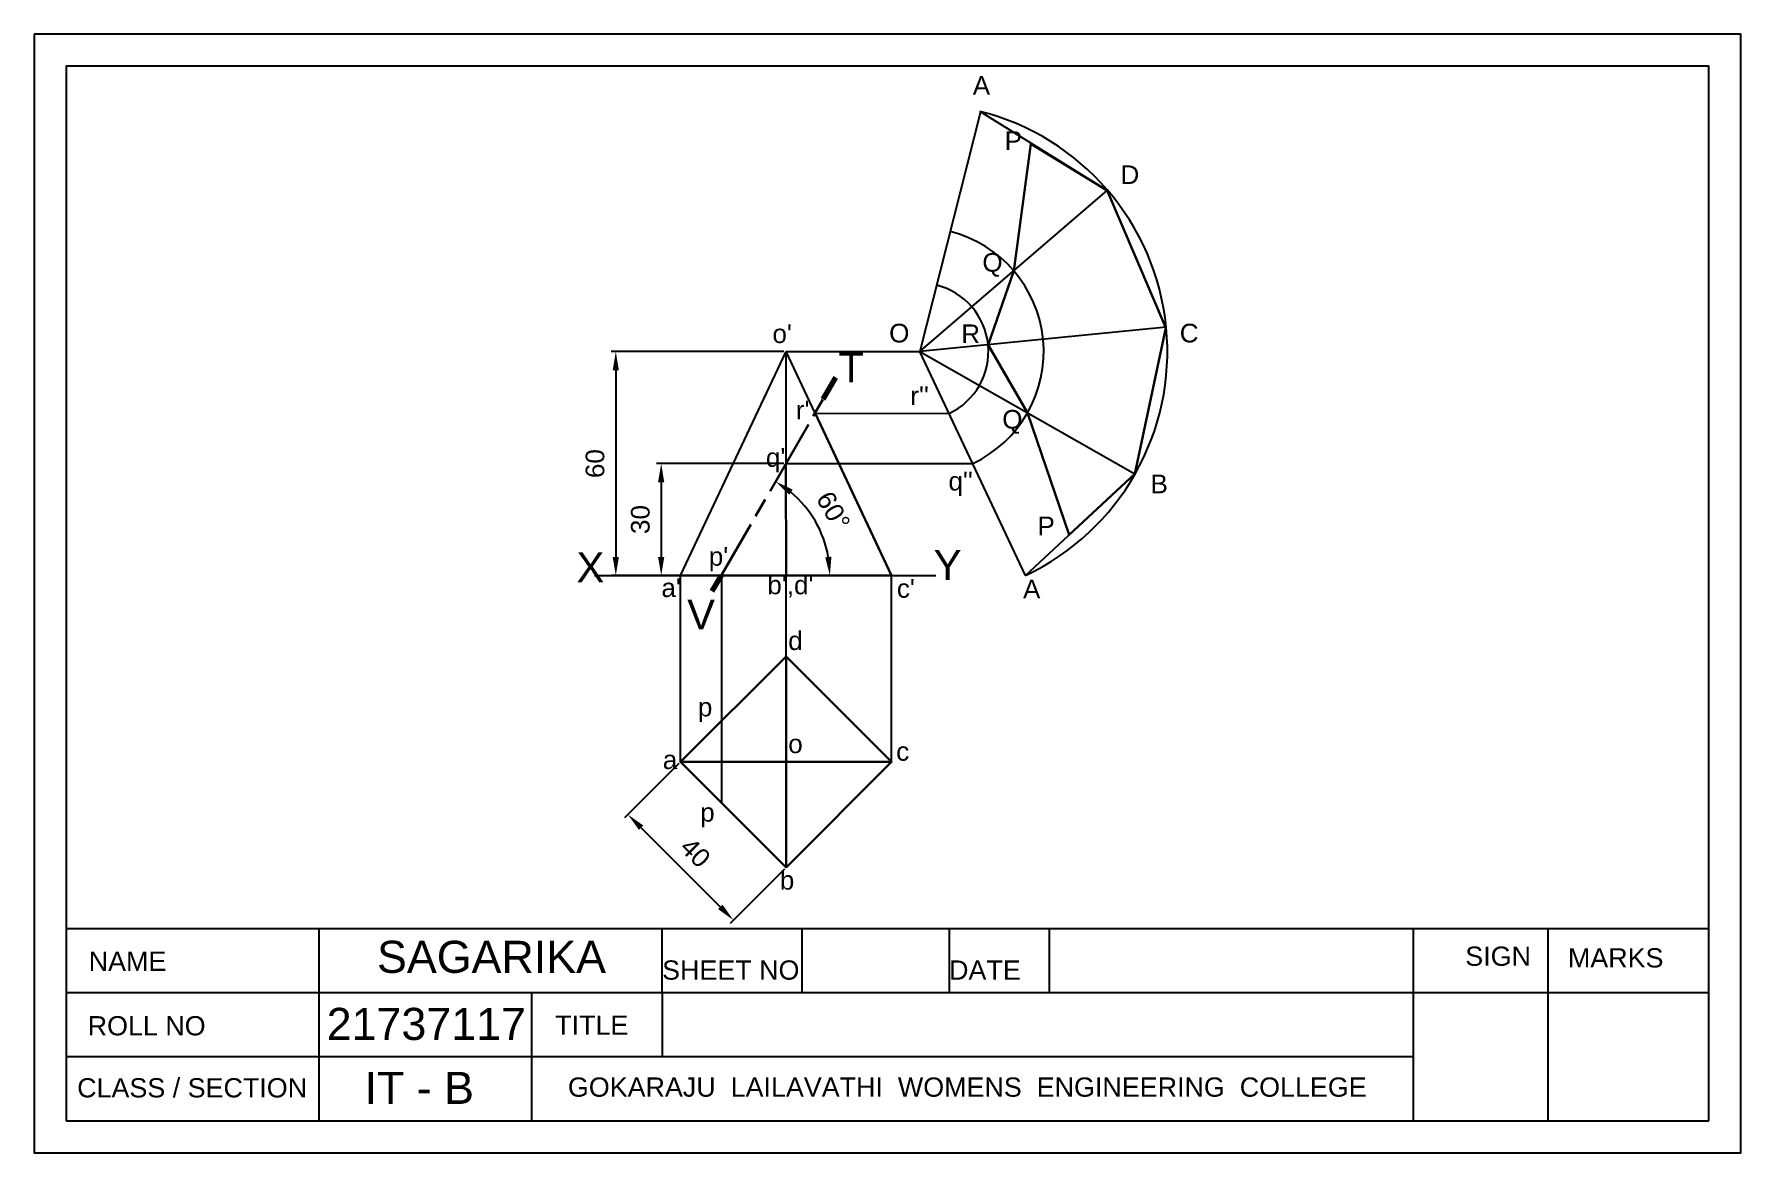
# Model space of a CAD drawing. Header units: millimetres. Extents: x 0 to 266, y 0 to 174.
import ezdxf

# ---------------------------------------------------------------- set-up
doc = ezdxf.new("R2010")
doc.units = ezdxf.units.MM
doc.header["$PDMODE"] = 35
doc.linetypes.add('ACAD_ISO08W100', pattern=[36, 24, -3, 6, -3])
doc.styles.get("Standard").update_dxf_attribs({"font": 'arial.ttf'})
doc.dimstyles.new('ISO-25', dxfattribs={"dimtxt": 5, "dimasz": 5, "dimexe": 1.25, "dimexo": 0.625, "dimgap": 3, "dimtad": 1, "dimdec": 0, "dimtxsty": 'Standard', "dimcen": 2.5, "dimadec": 0, "dimazin": 0, "dimtfac": 1, "dimtdec": 0, "dimtmove": 0, "dimatfit": 3, "dimfxl": 1, "dimarcsym": 0})

# ---------------------------------------------------------------- blocks, each defined once
blk = doc.blocks.new('*D5')
at = {"color": 0, "lineweight": -2, "ltscale": 0.5, "transparency": 16777216}
for p, q in [((116.91, 124.91), (89.99, 124.91)), ((90.72, 122), (90.72, 92.91)), ((116.91, 90), (89.99, 90))]:
    blk.add_line(p, q, dxfattribs=at)
at = {"color": 0, "ltscale": 0.5, "transparency": 16777216}
for points in [[(90.23, 122), (91.2, 122), (90.72, 124.91)], [(90.23, 92.91), (91.2, 92.91), (90.72, 90)]]:
    blk.add_solid(points, dxfattribs=at)
at = {"layer": 'Defpoints', "color": 0, "ltscale": 0.5, "transparency": 16777216}
for p in [(117.27, 124.91), (90.72, 90), (117.27, 90)]:
    blk.add_point(p, dxfattribs=at)
at = {"color": 0, "lineweight": 25, "ltscale": 0.5, "transparency": 16777216, "insert": (87.49, 107.45), "char_height": 2.909, "attachment_point": 5, "rotation": 90}
blk.add_mtext('60', dxfattribs=at)
blk = doc.blocks.new('*D6')
at = {"color": 0, "lineweight": -2, "ltscale": 0.5, "transparency": 16777216}
for p, q in [((116.91, 107.45), (97.07, 107.45)), ((97.8, 104.54), (97.8, 92.91)), ((116.91, 90), (97.07, 90))]:
    blk.add_line(p, q, dxfattribs=at)
at = {"color": 0, "ltscale": 0.5, "transparency": 16777216}
for points in [[(97.31, 104.54), (98.28, 104.54), (97.8, 107.45)], [(97.31, 92.91), (98.28, 92.91), (97.8, 90)]]:
    blk.add_solid(points, dxfattribs=at)
at = {"layer": 'Defpoints', "color": 0, "ltscale": 0.5, "transparency": 16777216}
for p in [(117.27, 107.45), (97.8, 90), (117.27, 90)]:
    blk.add_point(p, dxfattribs=at)
at = {"color": 0, "lineweight": 25, "ltscale": 0.5, "transparency": 16777216, "insert": (94.56, 98.73), "char_height": 2.909, "attachment_point": 5, "rotation": 90}
blk.add_mtext('30', dxfattribs=at)
blk = doc.blocks.new('*D7')
at = {"color": 0, "lineweight": -2, "ltscale": 0.5, "transparency": 16777216}
for p, q in [((100.55, 60.68), (92.1, 52.23)), ((94.67, 50.68), (107.01, 38.34)), ((117.01, 44.22), (108.56, 35.77))]:
    blk.add_line(p, q, dxfattribs=at)
at = {"color": 0, "ltscale": 0.5, "transparency": 16777216}
for points in [[(95.01, 51.03), (94.33, 50.34), (92.61, 52.74)], [(107.36, 38.68), (106.67, 38), (109.07, 36.28)]]:
    blk.add_solid(points, dxfattribs=at)
at = {"layer": 'Defpoints', "color": 0, "ltscale": 0.5, "transparency": 16777216}
for p in [(100.81, 60.94), (117.27, 44.48), (109.07, 36.28)]:
    blk.add_point(p, dxfattribs=at)
at = {"color": 0, "lineweight": 25, "ltscale": 0.5, "transparency": 16777216, "insert": (103.13, 46.8), "char_height": 2.909, "attachment_point": 5, "rotation": 315}
blk.add_mtext('40', dxfattribs=at)
blk = doc.blocks.new('*D8')
at = {"color": 0, "lineweight": -2, "ltscale": 0.5, "transparency": 16777216}
blk.add_arc((107.18, 90), 16.93, 9.8579, 50.1421, dxfattribs=at)
at = {"color": 0, "ltscale": 0.5, "transparency": 16777216}
for points in [[(117.75, 102.6), (118.31, 103.39), (115.65, 104.66)], [(124.35, 92.94), (123.38, 92.85), (124.11, 90)]]:
    blk.add_solid(points, dxfattribs=at)
at = {"layer": 'Defpoints', "color": 0, "ltscale": 0.5, "transparency": 16777216}
for p in [(125.02, 120.89), (123.09, 95.79), (107.18, 90), (133.73, 90), (105.77, 87.55)]:
    blk.add_point(p, dxfattribs=at)
at = {"color": 0, "lineweight": 25, "ltscale": 0.5, "transparency": 16777216, "insert": (124.64, 100.08), "char_height": 2.909, "attachment_point": 5, "rotation": 300}
blk.add_mtext('60°', dxfattribs=at)
blk = doc.blocks.new('GOKARAJU3')
for p, q in [((5, 169.4), (5, 5)), ((261.19, 169.4), (5, 169.4)), ((261.19, 5), (261.19, 169.4)), ((5, 35), (261.19, 35)), ((44.39, 35), (44.39, 5)), ((97.94, 25), (97.94, 35)), ((119.76, 35), (119.76, 25)), ((142.7, 35), (142.7, 25)), ((158.32, 35), (158.32, 25)), ((215.08, 35), (215.08, 5)), ((236.07, 35), (236.07, 5)), ((5, 25), (261.19, 25)), ((77.59, 25), (77.59, 5)), ((97.94, 25), (97.94, 15)), ((5, 15), (215.08, 15)), ((5, 5), (261.19, 5))]:
    blk.add_line(p, q)
blk.add_lwpolyline([(0, 174.4), (0, 0), (266.19, 0), (266.19, 174.4)], close=True)
at = {"char_height": 3}
for s, width, insert, attachment_point in [('SIGN', 10.7612, (223.21, 32.16), 1), ('MARKS', 16.273, (239.22, 31.9), 1), ('NAME', 15.9424, (8.51, 31.36), 1), ('SHEET NO', 21.0026, (97.94, 30), 1), ('DATE', 14.9315, (142.7, 30), 1), ('ROLL NO', 20.6744, (8.35, 21.31), 1), ('TITLE', 14.1732, (81.27, 21.41), 1), ('CLASS / SECTION', 35.77, (6.71, 11.64), 1), ('GOKARAJU  LAILAVATHI  WOMENS  ENGINEERING  COLLEGE', 147.5066, (145.54, 10.23), 5)]:
    blk.add_mtext_dynamic_manual_height_columns(s, width=width, gutter_width=15, heights=[0], dxfattribs=dict(at, insert=insert, attachment_point=attachment_point))

msp = doc.modelspace()

# ---------------------------------------------------------------- linework, layer by layer
at = {"color": 18, "true_color": 0x000000}
for p, q in [((147.59, 162.28), (138.16, 124.92)), ((167.37, 150.01), (147.59, 162.28)), ((138.16, 124.92), (167.37, 150.01)), ((176.57, 128.7), (138.16, 124.91)), ((100.81, 90), (117.27, 124.91)), ((117.27, 90), (117.27, 124.91)), ((133.73, 90), (117.27, 124.91)), ((117.27, 124.91), (138.16, 124.91)), ((154.62, 90), (138.16, 124.92)), ((138.16, 124.91), (171.68, 105.83)), ((121.8, 115.29), (142.71, 115.26)), ((117.27, 107.45), (146.39, 107.46)), ((154.62, 90), (171.68, 105.83)), ((87.39, 90), (140.63, 90)), ((100.81, 60.94), (100.81, 90)), ((107.2, 90), (107.2, 54.55)), ((117.27, 77.4), (117.27, 90)), ((133.73, 60.94), (133.73, 90))]:
    msp.add_line(p, q, dxfattribs=at)
at = {"color": 18, "lineweight": 30, "ltscale": 0.5, "true_color": 0x000000}
for p, q in [((155.47, 157.32), (152.8, 137.49)), ((152.8, 137.49), (148.78, 125.96)), ((148.78, 125.96), (154.92, 115.37)), ((133.73, 90), (121.8, 115.29)), ((154.92, 115.37), (161.44, 96.34)), ((117.27, 90), (117.26, 107.45)), ((107.18, 90), (133.73, 90))]:
    msp.add_line(p, q, dxfattribs=at)
at = {"color": 18, "lineweight": 30, "true_color": 0x000000}
for p, q in [((167.37, 150.01), (155.47, 157.32)), ((176.51, 128.6), (167.37, 150.01)), ((171.68, 105.83), (176.51, 128.6)), ((171.68, 105.83), (161.44, 96.34)), ((117.27, 77.4), (117.27, 44.48)), ((100.81, 60.94), (133.73, 60.94))]:
    msp.add_line(p, q, dxfattribs=at)
at = {"color": 18, "linetype": 'ACAD_ISO08W100', "lineweight": 30, "ltscale": 0.5, "true_color": 0x000000}
msp.add_line((105.77, 87.55), (125.02, 120.89), dxfattribs=at)
at = {"color": 18, "lineweight": 70, "ltscale": 0.5, "true_color": 0x000000}
for p, q in [((123.06, 117.5), (125.02, 120.89)), ((105.77, 87.55), (107.2, 90.03))]:
    msp.add_line(p, q, dxfattribs=at)
at = {"linetype": 'Continuous'}
msp.add_lwpolyline([(5, 35), (261.19, 35), (261.19, 169.4), (5, 169.4)], close=True, dxfattribs=at)
at = {"color": 18, "lineweight": 30, "true_color": 0x000000}
msp.add_lwpolyline([(117.27, 44.48), (133.73, 60.94), (117.27, 77.4), (100.81, 60.94)], close=True, dxfattribs=at)
at = {"color": 18, "true_color": 0x000000}
for centre, radius, start, end in [((138.16, 124.91), 38.59, 295.2385, 76.0288), ((138.16, 124.92), 19.3, 295.2394, 75.8283), ((138.16, 124.92), 10.67, 295.2394, 75.8283)]:
    msp.add_arc(centre, radius, start, end, dxfattribs=at)

# ---------------------------------------------------------------- block references
msp.add_blockref('GOKARAJU3', (0, 0))

# ---------------------------------------------------------------- texts
at = {"color": 18, "lineweight": 30, "ltscale": 0.5, "true_color": 0x000000}
for s, height, p in [('A', 2.91, (146.39, 164.95)), ('P', 2.91, (151.36, 156.36)), ('D', 2.91, (169.43, 151.03)), ('Q', 2.91, (147.89, 137.37)), ("o'", 2.909, (115.15, 126.25)), ('O', 2.91, (133.35, 126.34)), ('R', 2.91, (144.6, 126.23)), ('C', 2.91, (178.67, 126.34)), ('T', 4.66, (125.45, 120.12)), ("r'", 2.909, (118.8, 114.34)), ("r''", 2.909, (136.65, 116.57)), ('Q', 2.91, (150.99, 112.9)), ("q'", 2.909, (114.13, 106.95)), ("q''", 2.909, (142.6, 103.26)), ('B', 2.91, (174.12, 102.83)), ('P', 2.91, (156.48, 96.28)), ('X', 4.66, (84.59, 88.95)), ("p'", 2.909, (105.22, 91.53)), ('Y', 4.66, (140.3, 89.3)), ("a'", 2.909, (97.83, 86.65)), ("b',d'", 2.909, (114.35, 87.08)), ("c'", 2.909, (134.56, 86.54)), ('A', 2.91, (154.23, 86.43)), ('V', 4.66, (101.85, 81.59)), ('d', 2.91, (117.61, 78.39)), ('p', 2.91, (103.52, 68.04)), ('o', 2.91, (117.61, 62.32)), ('a', 2.91, (98.04, 59.83)), ('c', 2.91, (134.45, 61.13)), ('p', 2.91, (103.88, 51.63)), ('b', 2.91, (116.3, 41.04))]:
    msp.add_text(s, height=height, dxfattribs=at).set_placement(p)
for s, p in [('SAGARIKA', (53.48, 28.06)), ('21737117', (45.63, 17.6)), ('IT - B', (51.53, 7.63))]:
    msp.add_text(s, height=5).set_placement(p)

# ---------------------------------------------------------------- dimensions: what is measured, and where the dimension line sits
at = {"color": 18, "lineweight": 25, "ltscale": 0.5, "true_color": 0x000000}
for base, p1, picture, middle in [((90.72, 90), (117.27, 124.91), '*D5', (87.49, 107.45)), ((97.8, 90), (117.27, 107.45), '*D6', (94.56, 98.73))]:
    dim = msp.add_linear_dim(base=base, p1=p1, p2=(117.27, 90), angle=90, dimstyle='ISO-25', override={"dimscale": 0.581884, "dimlfac": 1.718557}, dxfattribs=at)
    dim.commit()
    dim.dimension.update_dxf_attribs({"geometry": picture, "text_midpoint": middle})
dim = msp.add_angular_dim_2l(base=(123.09, 95.79), line1=((107.18, 90), (133.73, 90)), line2=((105.77, 87.55), (125.02, 120.89)), dimstyle='ISO-25', override={"dimscale": 0.581884, "dimlfac": 1.718557}, dxfattribs=at)
dim.commit()
dim.dimension.update_dxf_attribs({"geometry": '*D8', "text_midpoint": (124.64, 100.08)})
dim = msp.add_aligned_dim(p1=(100.81, 60.94), p2=(117.27, 44.48), distance=-11.59, dimstyle='ISO-25', override={"dimscale": 0.581884, "dimlfac": 1.718557}, dxfattribs=at)
dim.commit()
dim.dimension.update_dxf_attribs({"geometry": '*D7', "text_midpoint": (103.13, 46.8)})

doc.saveas('drawing.dxf')
